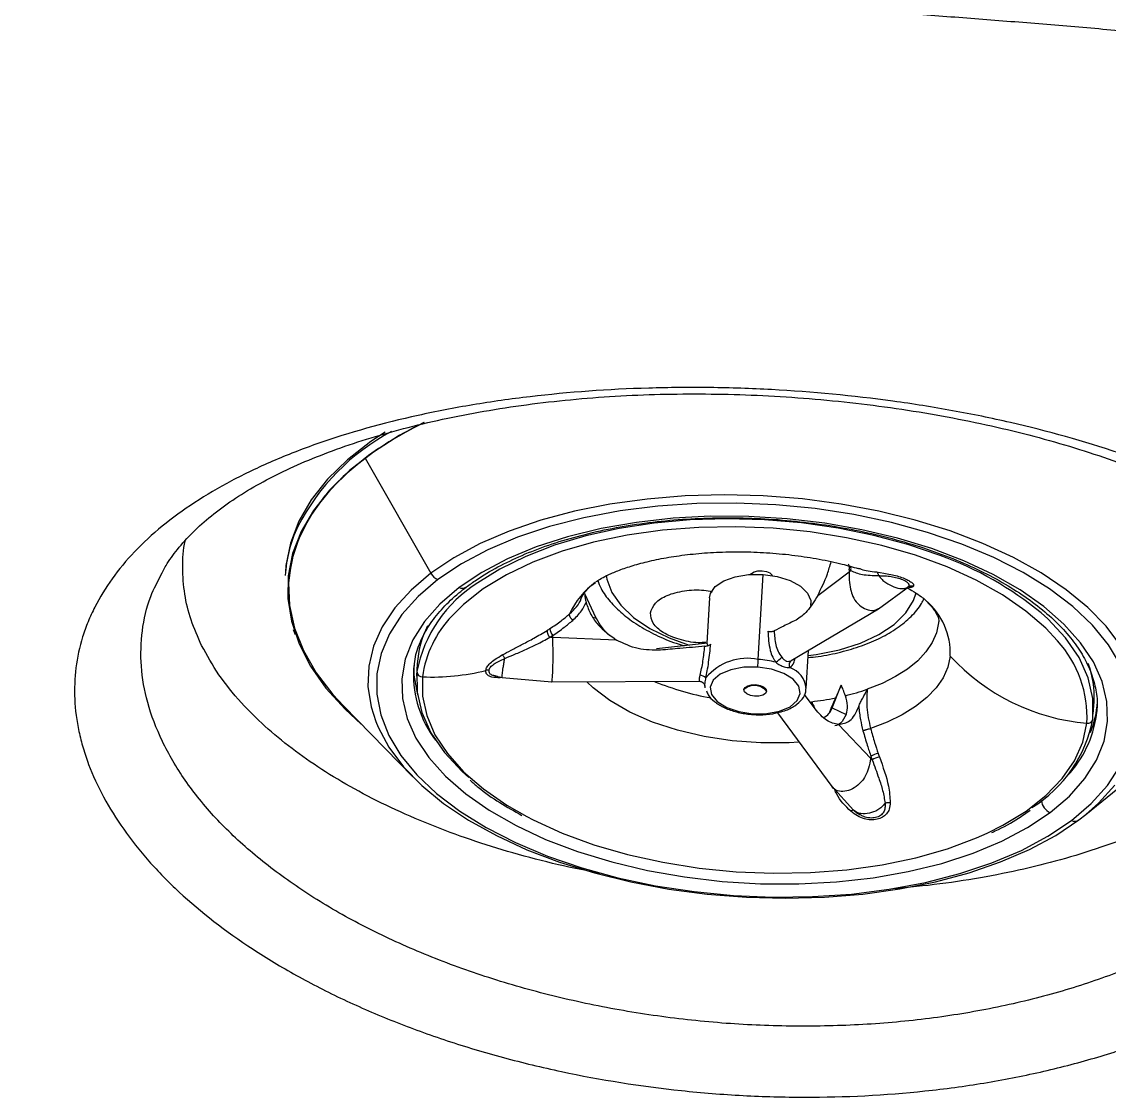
# Model space of a CAD drawing. Extents: x 527 to 611, y 788 to 934.
# Drawn here: x 590.527 to 594.317, y 875.335 to 879.082 of the extents above; entities that cross this region are included whole.
import ezdxf

# ---------------------------------------------------------------- set-up
doc = ezdxf.new("R2010")
doc.units = 0
doc.header["$MEASUREMENT"] = 0
doc.layers.add('1', color=4, linetype='Continuous')
doc.layers.add('GEOMETRY', color=3, linetype='Continuous', lineweight=25)

# ---------------------------------------------------------------- blocks, each defined once
blk = doc.blocks.new('2026_FLAIR')
at = {"layer": 'GEOMETRY'}
for p, q in [((64.6578, 74.1986), (64.8863, 73.7973)), ((64.3796, 73.8009), (64.3789, 73.7893)), ((66.0274, 73.4972), (66.0439, 73.793)), ((66.2344, 73.7197), (66.3441, 73.8025)), ((66.3445, 73.8097), (66.3441, 73.8025)), ((66.4395, 73.8018), (66.4646, 73.7979)), ((66.4459, 73.6728), (66.5543, 73.7528)), ((66.5503, 73.7496), (66.5442, 73.7451)), ((65.462, 73.6413), (65.4226, 73.7258)), ((65.8572, 73.7116), (65.8484, 73.5534)), ((66.2106, 73.6845), (66.211, 73.6918)), ((65.451, 73.644), (65.462, 73.6413)), ((66.1424, 73.493), (66.4464, 73.673)), ((64.4067, 73.6008), (64.413, 73.5841)), ((66.6562, 73.631), (66.6557, 73.6242)), ((66.6562, 73.6293), (66.6557, 73.6242)), ((65.3114, 73.5737), (65.3112, 73.5808)), ((65.5337, 73.5644), (65.3114, 73.5737)), ((65.8402, 73.5525), (65.6724, 73.5338)), ((65.8484, 73.5534), (65.8402, 73.5525)), ((65.8484, 73.5534), (65.8514, 73.5449)), ((66.1944, 73.3959), (66.2018, 73.5282)), ((64.8388, 73.4818), (64.8364, 73.4383)), ((65.1053, 73.4406), (65.135, 73.4341)), ((65.1183, 73.4375), (65.1053, 73.4406)), ((65.1353, 73.4338), (65.3081, 73.4187)), ((65.3071, 73.4187), (65.8217, 73.4209)), ((66.2252, 73.3246), (66.1882, 73.375)), ((66.2844, 73.3284), (66.3166, 73.4077)), ((64.5813, 73.3352), (64.8235, 73.0882)), ((66.2129, 73.3414), (66.2123, 73.3498)), ((67.1949, 73.3064), (67.1974, 73.3499)), ((66.0942, 73.3107), (66.2834, 73.0548)), ((66.2771, 73.3139), (66.2844, 73.3284)), ((66.2844, 73.3284), (66.3334, 73.3055)), ((66.3071, 73.2702), (66.419, 73.1523)), ((66.42, 73.159), (66.419, 73.1523)), ((67.1687, 72.9571), (67.437, 73.1756)), ((66.2832, 73.055), (66.3591, 72.9714)), ((66.3712, 72.9637), (66.3587, 72.9717)), ((66.3712, 72.9637), (66.3825, 72.9556)), ((67.1445, 72.9381), (67.1687, 72.9571))]:
    blk.add_line(p, q, dxfattribs=at)
at = {"layer": 'GEOMETRY', "flags": 128}
for points in [[(64.8622, 74.3221), (64.7762, 74.2769), (64.6835, 74.2181), (64.6022, 74.1547), (64.5332, 74.0872), (64.477, 74.0162), (64.434, 73.9422), (64.4046, 73.866), (64.3892, 73.7881), (64.3878, 73.7092), (64.4004, 73.6301), (64.4269, 73.5512), (64.4671, 73.4735), (64.5207, 73.3974), (64.5872, 73.3237), (64.6435, 73.2718)], [(64.8629, 74.3223), (64.7787, 74.2779), (64.6861, 74.2192), (64.605, 74.1559), (64.5361, 74.0886), (64.48, 74.0177), (64.4371, 73.9439), (64.4078, 73.8678), (64.3924, 73.79)], [(64.7265, 74.2888), (64.6775, 74.2563), (64.5957, 74.1925), (64.5263, 74.1246), (64.4697, 74.0532), (64.4265, 73.9788), (64.397, 73.9021), (64.3814, 73.8237), (64.3796, 73.8009)], [(64.6578, 74.1986), (64.5807, 74.1339), (64.5159, 74.0653), (64.4642, 73.9934), (64.4258, 73.9187), (64.4011, 73.842), (64.3903, 73.7638), (64.3936, 73.6849), (64.4108, 73.606), (64.4419, 73.5276), (64.4865, 73.4505), (64.5443, 73.3753), (64.5813, 73.3352)], [(67.1687, 72.9571), (67.2134, 72.9966), (67.2701, 73.0589)], [(67.2905, 73.5445), (67.2394, 73.6124), (67.1757, 73.6777), (67.1, 73.7399), (67.0133, 73.7983), (66.9163, 73.8523), (66.8101, 73.9013), (66.6957, 73.9448), (66.5744, 73.9824), (66.4473, 74.0137), (66.3158, 74.0383), (66.1812, 74.0561), (66.0448, 74.0668), (65.9082, 74.0703), (65.7727, 74.0667), (65.6397, 74.0558), (65.5105, 74.0379), (65.3866, 74.0131), (65.269, 73.9817), (65.1592, 73.944), (65.0581, 73.9004), (64.9668, 73.8513), (64.8863, 73.7973)], [(67.1183, 72.9355), (67.1877, 72.9946), (67.2443, 73.0576), (67.2873, 73.124)], [(67.2896, 73.4783), (67.2473, 73.5482), (67.1916, 73.6161), (67.123, 73.681), (67.0422, 73.7425), (66.9502, 73.7996), (66.8479, 73.8519), (66.7365, 73.8988), (66.6172, 73.9397), (66.4913, 73.9742), (66.3601, 74.002), (66.2252, 74.0226), (66.088, 74.0359), (65.95, 74.0418), (65.8127, 74.0402), (65.6775, 74.031), (65.5461, 74.0145), (65.4199, 73.9907), (65.3001, 73.9599), (65.1882, 73.9226), (65.0853, 73.879), (64.9926, 73.8297), (64.9111, 73.7752)], [(67.0448, 72.9634), (67.1116, 73.0206), (67.1656, 73.0816), (67.206, 73.1459), (67.2325, 73.2126), (67.2447, 73.2811), (67.2425, 73.3503), (67.2259, 73.4197), (67.1951, 73.4882), (67.1504, 73.5553), (67.0925, 73.62), (67.0219, 73.6815), (66.9395, 73.7393), (66.8462, 73.7925), (66.7432, 73.8407), (66.6317, 73.8831), (66.5129, 73.9193), (66.3883, 73.949), (66.2593, 73.9717), (66.1274, 73.9871), (65.9943, 73.9951), (65.8613, 73.9957), (65.7302, 73.9887), (65.6024, 73.9743), (65.4794, 73.9527), (65.3627, 73.924), (65.2536, 73.8887), (65.1535, 73.8471), (65.0635, 73.7998), (64.9846, 73.7472)], [(66.6614, 73.8586), (66.5489, 73.897), (66.4299, 73.929), (66.3058, 73.9542), (66.1783, 73.9724), (66.0487, 73.9833), (65.9188, 73.9868), (65.7901, 73.9828), (65.664, 73.9715), (65.5423, 73.9528), (65.4263, 73.9271), (65.3174, 73.8947), (65.2171, 73.8559), (65.1264, 73.8112), (65.0504, 73.764)], [(67.0701, 73.5618), (67.0293, 73.6056), (66.96, 73.6656), (66.8789, 73.7216), (66.7869, 73.7731), (66.6852, 73.8193), (66.5751, 73.8597), (66.4579, 73.8938), (66.3352, 73.9211), (66.2084, 73.9412), (66.0792, 73.954), (65.9491, 73.9593), (65.8199, 73.957), (65.6932, 73.9471), (65.5705, 73.9298), (65.4534, 73.9053), (65.3433, 73.8738), (65.2417, 73.8359), (65.1498, 73.7919), (65.0688, 73.7424), (64.9996, 73.688), (64.9594, 73.6481)], [(64.8863, 73.7973), (64.8174, 73.7388), (64.7608, 73.6765), (64.717, 73.6111), (64.6866, 73.5432), (64.6698, 73.4734), (64.6668, 73.4026), (64.6777, 73.3314), (64.6941, 73.2803)], [(65.4971, 73.791), (65.4994, 73.777), (65.5165, 73.7306), (65.5479, 73.6857), (65.5927, 73.6436), (65.6496, 73.6053), (65.7172, 73.572), (65.7867, 73.5465)], [(65.8572, 73.7116), (65.8606, 73.7269), (65.8775, 73.7509), (65.907, 73.7708), (65.9468, 73.7852), (65.9937, 73.7928), (66.0439, 73.793)], [(66.0012, 73.7933), (66.0034, 73.7961), (66.0126, 73.8021), (66.0258, 73.8056), (66.041, 73.8061), (66.0558, 73.8035), (66.0681, 73.7982), (66.0759, 73.791), (66.077, 73.7891)], [(66.0439, 73.793), (66.0933, 73.7859), (66.1379, 73.7719), (66.1741, 73.7522), (66.1989, 73.7284), (66.2104, 73.7025), (66.211, 73.6918)], [(64.9111, 73.7752), (64.8417, 73.7161), (64.7852, 73.653), (64.7421, 73.5867), (64.713, 73.5178), (64.6981, 73.4472), (64.6976, 73.3755), (64.7116, 73.3037), (64.7399, 73.2324), (64.7821, 73.1624), (64.8378, 73.0946), (64.9065, 73.0296), (64.9872, 72.9682), (65.0793, 72.911), (65.1815, 72.8587), (65.2929, 72.8118), (65.4123, 72.7709), (65.5382, 72.7364), (65.6693, 72.7087), (65.8042, 72.6881), (65.9414, 72.6747), (66.0795, 72.6688), (66.2168, 72.6705), (66.3519, 72.6796), (66.4833, 72.6962), (66.6096, 72.72), (66.7293, 72.7507), (66.8413, 72.7881), (66.9441, 72.8316), (67.0368, 72.8809), (67.1183, 72.9355)], [(64.9846, 73.7472), (64.9178, 73.6901), (64.8638, 73.629), (64.8234, 73.5647), (64.7969, 73.498), (64.7847, 73.4296), (64.7869, 73.3603), (64.8035, 73.291), (64.8343, 73.2224), (64.879, 73.1554), (64.937, 73.0907), (65.0076, 73.0291), (65.09, 72.9714), (65.1832, 72.9181), (65.2862, 72.87), (65.3978, 72.8275), (65.5165, 72.7913), (65.6411, 72.7617), (65.7701, 72.739), (65.902, 72.7235), (66.0352, 72.7155), (66.1681, 72.715), (66.2993, 72.7219), (66.4271, 72.7363), (66.55, 72.758), (66.6667, 72.7866), (66.7758, 72.8219), (66.8759, 72.8635), (66.966, 72.9109), (67.0448, 72.9634)], [(66.2008, 73.5102), (66.2288, 73.5141), (66.3099, 73.5306), (66.3836, 73.5541), (66.4479, 73.5839), (66.501, 73.6192), (66.5415, 73.6591), (66.5683, 73.7024), (66.5774, 73.7294)], [(67.1936, 73.2902), (67.1933, 73.3614), (67.177, 73.4328), (67.145, 73.5034), (67.0977, 73.5722), (67.0358, 73.6383), (67.0128, 73.659)], [(66.6557, 73.6242), (66.6482, 73.5894), (66.6334, 73.5555), (66.6115, 73.523), (66.5828, 73.4921), (66.5474, 73.4634), (66.506, 73.4371), (66.459, 73.4135), (66.4069, 73.3929)], [(66.6965, 73.5087), (66.6882, 73.4704), (66.6717, 73.4333), (66.6472, 73.3976), (66.6149, 73.3639), (66.5754, 73.3325), (66.5291, 73.3039), (66.4765, 73.2785), (66.4184, 73.2565)], [(64.8273, 73.4755), (64.8259, 73.4608), (64.8255, 73.4556)], [(64.8266, 73.469), (64.8273, 73.442), (64.8394, 73.3734)], [(64.8377, 73.4546), (64.8381, 73.3833), (64.8544, 73.3119), (64.8864, 73.2414), (64.9336, 73.1726), (64.9955, 73.1065), (65.0185, 73.0858)], [(66.0253, 73.4702), (65.9764, 73.4696), (65.9314, 73.4611), (65.8947, 73.4456), (65.8699, 73.4245), (65.8595, 73.4), (65.8645, 73.3743), (65.8844, 73.3502), (65.9172, 73.3298), (65.9598, 73.3152), (66.0079, 73.3078)], [(66.0079, 73.3078), (66.0568, 73.3084), (66.1018, 73.3169), (66.1385, 73.3324), (66.1633, 73.3535), (66.1737, 73.3781), (66.1687, 73.4037), (66.1488, 73.4279), (66.116, 73.4483), (66.0734, 73.4628), (66.0253, 73.4702)], [(64.857, 73.4364), (64.8571, 73.3689), (64.8717, 73.3012), (64.9007, 73.2342), (64.9437, 73.1687), (65.0002, 73.1056), (65.0694, 73.0456), (65.1506, 72.9895), (65.2206, 72.9494)], [(65.1287, 73.4356), (65.1277, 73.4346), (65.1266, 73.4332)], [(66.1683, 73.2089), (66.1352, 73.2069), (66.0359, 73.2064), (65.9364, 73.2135), (65.8389, 73.2282), (65.7455, 73.2501), (65.6583, 73.2787), (65.5792, 73.3134), (65.5099, 73.3534), (65.452, 73.3979), (65.4304, 73.4186)], [(65.9773, 73.3917), (65.9812, 73.3993), (65.9904, 73.4053), (66.0036, 73.4088), (66.0188, 73.4093), (66.0336, 73.4067), (66.0459, 73.4014), (66.0537, 73.3942), (66.0559, 73.3863)], [(66.0559, 73.3863), (66.052, 73.3787), (66.0428, 73.3727), (66.0296, 73.3692), (66.0144, 73.3687), (65.9996, 73.3713), (65.9873, 73.3766), (65.9795, 73.3838), (65.9773, 73.3917)], [(67.2059, 73.3024), (67.2073, 73.317), (67.2077, 73.3223)], [(64.6941, 73.2803), (64.7023, 73.2606), (64.7403, 73.1909), (64.7915, 73.123), (64.8552, 73.0577), (64.9308, 72.9955), (65.0175, 72.9371), (65.1145, 72.8831), (65.2207, 72.8341), (65.3351, 72.7906), (65.4564, 72.753), (65.5835, 72.7217), (65.7151, 72.6971), (65.8497, 72.6793), (65.986, 72.6686), (66.1226, 72.665), (66.2581, 72.6687), (66.3911, 72.6796), (66.5203, 72.6975), (66.6443, 72.7223), (66.7618, 72.7537), (66.8717, 72.7914), (66.9728, 72.835), (67.064, 72.8841), (67.1445, 72.9381)], [(66.8252, 72.8919), (66.8797, 72.9193), (66.9607, 72.9688), (67.0298, 73.0231), (67.0862, 73.0817), (67.1291, 73.1437), (67.1579, 73.2083), (67.1724, 73.2748)], [(65.2206, 72.9494), (65.2425, 72.9381), (65.3442, 72.8918), (65.4544, 72.8515), (65.5716, 72.8174), (65.6943, 72.7901), (65.8211, 72.7699), (65.9503, 72.7571), (66.0803, 72.7519), (66.2095, 72.7542), (66.3363, 72.764), (66.459, 72.7814), (66.5761, 72.8059), (66.6862, 72.8373), (66.7878, 72.8753), (66.8252, 72.8919)]]:
    blk.add_lwpolyline(points, dxfattribs=at)
at = {"layer": 'GEOMETRY'}
for centre, radius, start, end in [((65.1188, 73.6005), 0.7836, 118.1587, 152.7282), ((65.4124, 73.1781), 1.2692, 116.2233, 126.4827), ((64.8419, 73.7622), 0.4638, 154.8006, 176.6382), ((66.3272, 73.8164), 0.0185, 338.8298, 40.1551), ((66.2667, 72.7547), 1.1724, 50.4733, 70.3234), ((64.9301, 73.8215), 0.0501, 208.9719, 247.7095), ((66.3309, 73.8131), 0.0196, 340.2883, 23.9937), ((65.2982, 73.3659), 0.469, 121.8998, 169.0998), ((64.9954, 73.7712), 0.0263, 245.6665, 303.9478), ((65.6322, 73.5329), 0.2901, 126.4729, 154.9808), ((66.4502, 73.5161), 0.2464, 358.2813, 49.2538), ((65.2373, 73.3831), 0.384, 136.3625, 172.031), ((65.6206, 73.7169), 0.1757, 205.5028, 230.6672), ((65.1731, 73.4615), 0.3349, 152.9726, 176.524), ((65.3258, 73.598), 0.0346, 180.0245, 223.5588), ((65.3351, 73.6045), 0.0337, 180.1304, 224.828), ((66.7785, 73.2961), 0.3945, 356.9114, 42.3464), ((65.9898, 73.3123), 0.1887, 78.5147, 140.1692), ((65.3785, 73.5325), 0.6498, 354.4961, 356.8801), ((66.0055, 73.1736), 0.3243, 75.163, 86.128), ((66.0107, 73.5983), 0.1357, 304.9686, 316.4007), ((66.1526, 73.4785), 0.018, 129.0728, 213.9127), ((67.233, 73.9993), 0.727, 222.4409, 265.2195), ((65.2062, 73.4449), 0.3808, 178.393, 216.9861), ((64.8566, 73.4552), 0.0188, 181.8238, 271.4509), ((64.8914, 74.1987), 0.7631, 267.4187, 284.1306), ((66.1091, 73.3875), 0.0858, 5.6275, 70.5669), ((66.861, 73.3667), 0.3368, 357.1445, 20.2547), ((66.0417, 74.341), 0.9947, 247.886, 259.566), ((65.8224, 73.4079), 0.0338, 48.2879, 86.7877), ((66.013, 73.3544), 0.0516, 84.912, 133.6691), ((66.0147, 73.3528), 0.0531, 39.0576, 86.8848), ((66.1418, 74.1576), 0.8093, 283.516, 289.1187), ((66.0965, 74.3593), 1.0161, 276.54, 281.3538), ((66.8759, 73.3691), 0.3339, 337.6729, 356.5938), ((65.9959, 73.3082), 0.012, 344.49, 358.2067), ((66.232, 73.3442), 0.0548, 294.2932, 343.1843), ((66.8212, 73.3584), 0.3888, 316.8702, 351.724), ((66.7331, 73.3789), 0.469, 301.8998, 349.0998), ((67.1756, 73.2928), 0.0182, 260.1558, 351.8939), ((66.4583, 73.102), 0.0687, 101.141, 123.9296), ((66.4614, 73.0948), 0.0638, 100.9999, 125.5157), ((67.0639, 73.0099), 0.0503, 185.5509, 247.7443), ((67.1291, 72.9593), 0.0261, 245.5737, 306.0624)]:
    blk.add_arc(centre, radius, start, end, dxfattribs=at)
for points, knots in [([(57.6616, 75.4695), (57.6979, 75.4744), (57.7706, 75.484), (57.8797, 75.4982), (57.9888, 75.5121), (58.0979, 75.5257), (58.207, 75.5391), (58.3162, 75.5522), (58.4253, 75.5651), (58.5345, 75.5777), (58.6437, 75.59), (58.753, 75.602), (58.8622, 75.6137), (58.9714, 75.6252), (59.0807, 75.6364), (59.19, 75.6473), (59.2992, 75.658), (59.4085, 75.6683), (59.5178, 75.6784), (59.6271, 75.6883), (59.7365, 75.6978), (59.8458, 75.7071), (59.9551, 75.7161), (60.0644, 75.7248), (60.1738, 75.7332), (60.2831, 75.7414), (60.3925, 75.7493), (60.5018, 75.7569), (60.6112, 75.7642), (60.7206, 75.7713), (60.8299, 75.778), (60.9393, 75.7845), (61.0487, 75.7908), (61.158, 75.7967), (61.2674, 75.8024), (61.3768, 75.8078), (61.4861, 75.8129), (61.5955, 75.8178), (61.7049, 75.8223), (61.8142, 75.8266), (61.9236, 75.8306), (62.0329, 75.8344), (62.1423, 75.8378), (62.2516, 75.841), (62.361, 75.8439), (62.4703, 75.8466), (62.5797, 75.8489), (62.689, 75.851), (62.7983, 75.8528), (62.9076, 75.8543), (63.0169, 75.8556), (63.1262, 75.8565), (63.2355, 75.8572), (63.3448, 75.8577), (63.4919, 75.8579), (63.6766, 75.8574), (63.8992, 75.8557), (64.1218, 75.8528), (64.3444, 75.8488), (64.5671, 75.8437), (64.7899, 75.8374), (65.0126, 75.8299), (65.2354, 75.8214), (65.4583, 75.8116), (65.6811, 75.8007), (65.904, 75.7887), (66.1269, 75.7755), (66.3499, 75.7611), (66.5728, 75.7457), (66.7957, 75.729), (67.0187, 75.7112), (67.2416, 75.6923), (67.4645, 75.6722), (67.6874, 75.6509), (67.9103, 75.6285), (68.1331, 75.605), (68.356, 75.5803), (68.5788, 75.5546), (68.8015, 75.5276), (69.0242, 75.4996), (69.1726, 75.48), (69.2468, 75.4702)], [0, 0, 0, 0, 0.0094976, 0.0189924, 0.0284844, 0.0379736, 0.0474599, 0.0569435, 0.0664242, 0.0759022, 0.0853774, 0.0948498, 0.1043194, 0.1137863, 0.1232503, 0.1327116, 0.1421702, 0.151626, 0.1610792, 0.1705298, 0.1799777, 0.189423, 0.1988659, 0.2083062, 0.217744, 0.2271795, 0.2366126, 0.2460435, 0.255472, 0.2648984, 0.2743226, 0.2837448, 0.2931648, 0.3025829, 0.3119991, 0.3214133, 0.3308257, 0.3402364, 0.3496453, 0.3590525, 0.368458, 0.377862, 0.3872644, 0.3966654, 0.4060649, 0.4154631, 0.42486, 0.4342557, 0.4436503, 0.4530437, 0.4624361, 0.4718276, 0.4812181, 0.4906078, 0.4999966, 0.5191125, 0.5382336, 0.5573606, 0.5764941, 0.5956345, 0.6147825, 0.6339386, 0.6531032, 0.6722769, 0.6914601, 0.7106532, 0.7298566, 0.7490708, 0.7682963, 0.7875334, 0.8067824, 0.8260435, 0.8453172, 0.8646037, 0.8839035, 0.9032169, 0.9225443, 0.941886, 0.9612423, 0.9806135, 1, 1, 1, 1]), ([(68.3534, 73.3109), (68.34, 73.385), (68.314, 73.4575), (68.2655, 73.5462), (68.2549, 73.5638), (68.2325, 73.5986), (68.2205, 73.6158), (68.1825, 73.6667), (68.1542, 73.6999), (68.092, 73.7647), (68.058, 73.7964), (68.0026, 73.8428), (67.9834, 73.8581), (67.9436, 73.8883), (67.9229, 73.9032), (67.8168, 73.9764), (67.7226, 74.0303), (67.5678, 74.1049), (67.5139, 74.1287), (67.4296, 74.1628), (67.401, 74.1739), (67.3425, 74.1956), (67.3128, 74.2061), (67.1627, 74.257), (67.037, 74.2922), (66.8401, 74.3374), (66.7731, 74.3512), (66.6704, 74.3699), (66.6358, 74.3758), (66.5663, 74.3869), (66.5315, 74.392), (66.357, 74.416), (66.216, 74.4293), (66.0024, 74.4408), (65.9308, 74.4432), (65.787, 74.4449), (65.7159, 74.4443), (65.5048, 74.4381), (65.367, 74.4281), (65.1985, 74.4083), (65.165, 74.4039), (65.0983, 74.3945), (65.0652, 74.3894), (64.9674, 74.373), (64.904, 74.3608), (64.7189, 74.32), (64.6023, 74.2873), (64.4653, 74.2394), (64.4383, 74.2295), (64.3855, 74.209), (64.3598, 74.1984), (64.2845, 74.1659), (64.2369, 74.1431), (64.1013, 74.0712), (64.0207, 74.0187), (63.88, 73.9035), (63.822, 73.8426), (63.7525, 73.7462), (63.7324, 73.7132), (63.7066, 73.6624), (63.6988, 73.6453), (63.6846, 73.6105), (63.6783, 73.5929), (63.6509, 73.5044), (63.6418, 73.432), (63.6469, 73.321), (63.6518, 73.2836), (63.6639, 73.2268), (63.6688, 73.2078), (63.6801, 73.1696), (63.6865, 73.1505), (63.7081, 73.0934), (63.7255, 73.0555), (63.7663, 72.98), (63.7896, 72.9425), (63.8421, 72.8679), (63.8714, 72.831), (63.9199, 72.7761), (63.9369, 72.7579), (63.9721, 72.7219), (63.9904, 72.7042), (64.085, 72.6166), (64.1707, 72.5502), (64.3144, 72.4561), (64.3648, 72.4257), (64.4443, 72.3815), (64.4714, 72.3671), (64.5263, 72.339), (64.5542, 72.3253), (64.6393, 72.2853), (64.6977, 72.2601), (64.8179, 72.2123), (64.8797, 72.1898), (64.975, 72.1582), (65.0072, 72.1481), (65.0725, 72.1285), (65.1057, 72.119), (65.2058, 72.092), (65.2733, 72.0758), (65.4779, 72.0322), (65.6171, 72.0101), (65.7948, 71.9912), (65.8305, 71.9879), (65.9023, 71.9821), (65.9383, 71.9797), (66.0456, 71.974), (66.1168, 71.972), (66.3293, 71.9717), (66.4695, 71.9788), (66.6429, 71.9972), (66.6776, 72.0014), (66.7461, 72.0107), (66.7799, 72.0157), (66.8805, 72.0323), (66.9461, 72.045), (67.0745, 72.0741), (67.1373, 72.0903), (67.2294, 72.1173), (67.2597, 72.1267), (67.3197, 72.1464), (67.3493, 72.1567), (67.4954, 72.2104), (67.6027, 72.2591), (67.7503, 72.3403), (67.7973, 72.3687), (67.8642, 72.4134), (67.8859, 72.4286), (67.9282, 72.4598), (67.9488, 72.4757), (68.0475, 72.5562), (68.1146, 72.6242), (68.1706, 72.695)], [0, 0, 0, 0, 0.03125, 0.03125, 0.039062, 0.039062, 0.046875, 0.046875, 0.0625, 0.0625, 0.078125, 0.078125, 0.085937, 0.085937, 0.09375, 0.09375, 0.125, 0.125, 0.140625, 0.140625, 0.148437, 0.148437, 0.15625, 0.15625, 0.1875, 0.1875, 0.203125, 0.203125, 0.210937, 0.210937, 0.21875, 0.21875, 0.25, 0.25, 0.265625, 0.265625, 0.28125, 0.28125, 0.3125, 0.3125, 0.320313, 0.320313, 0.328125, 0.328125, 0.34375, 0.34375, 0.375, 0.375, 0.382813, 0.382813, 0.390625, 0.390625, 0.40625, 0.40625, 0.4375, 0.4375, 0.46875, 0.46875, 0.484375, 0.484375, 0.492188, 0.492188, 0.5, 0.5, 0.53125, 0.53125, 0.546875, 0.546875, 0.554688, 0.554688, 0.5625, 0.5625, 0.578125, 0.578125, 0.59375, 0.59375, 0.609375, 0.609375, 0.617188, 0.617188, 0.625, 0.625, 0.65625, 0.65625, 0.671875, 0.671875, 0.679688, 0.679688, 0.6875, 0.6875, 0.703125, 0.703125, 0.71875, 0.71875, 0.726563, 0.726563, 0.734375, 0.734375, 0.75, 0.75, 0.78125, 0.78125, 0.789063, 0.789063, 0.796875, 0.796875, 0.8125, 0.8125, 0.84375, 0.84375, 0.851563, 0.851563, 0.859375, 0.859375, 0.875, 0.875, 0.890625, 0.890625, 0.898438, 0.898438, 0.90625, 0.90625, 0.9375, 0.9375, 0.953125, 0.953125, 0.960938, 0.960938, 0.96875, 0.96875, 1, 1, 1, 1]), ([(63.9439, 73.7873), (63.95, 73.7995), (63.9655, 73.8302), (64.0026, 73.8814), (64.0546, 73.9396), (64.1191, 73.9974), (64.1935, 74.0524), (64.2772, 74.104), (64.3705, 74.1525), (64.4731, 74.1978), (64.5859, 74.2403), (64.7086, 74.2795), (64.8402, 74.3147), (64.9796, 74.3456), (65.1254, 74.3716), (65.2762, 74.3925), (65.4304, 74.408), (65.5868, 74.418), (65.7444, 74.4226), (65.9033, 74.4219), (66.0639, 74.416), (66.2258, 74.4047), (66.3877, 74.3881), (66.5483, 74.3662), (66.706, 74.3391), (66.8593, 74.3072), (67.0068, 74.2705), (67.1472, 74.2297), (67.2793, 74.1851), (67.4025, 74.137), (67.5175, 74.0855), (67.6242, 74.0306), (67.7221, 73.9727), (67.8103, 73.9124), (67.8883, 73.8505), (67.9555, 73.7876), (68.0119, 73.7245), (68.0571, 73.6618), (68.0897, 73.6053), (68.1026, 73.5707), (68.1082, 73.556)], [0, 0, 0, 0, 0.017881, 0.044815, 0.073362, 0.100879, 0.127702, 0.154064, 0.179625, 0.20532, 0.231474, 0.258026, 0.284884, 0.311938, 0.339071, 0.366134, 0.39302, 0.419651, 0.445995, 0.472203, 0.498774, 0.525624, 0.552691, 0.579899, 0.607159, 0.634351, 0.661383, 0.688177, 0.714668, 0.740778, 0.766795, 0.793097, 0.819493, 0.845959, 0.872474, 0.899032, 0.925668, 0.95248, 0.979672, 1, 1, 1, 1]), ([(65.0102, 73.7494), (65.0217, 73.7578), (65.0552, 73.7821), (65.1187, 73.8198), (65.2029, 73.8604), (65.2959, 73.8962), (65.3964, 73.9268), (65.5034, 73.9518), (65.616, 73.971), (65.7328, 73.984), (65.8526, 73.9907), (65.9742, 73.9911), (66.0962, 73.985), (66.2174, 73.9726), (66.3365, 73.9541), (66.4522, 73.9295), (66.5633, 73.8992), (66.6686, 73.8636), (66.767, 73.8231), (66.8574, 73.7781), (66.9389, 73.7292), (67.0107, 73.6771), (67.0721, 73.6223), (67.1226, 73.5656), (67.1617, 73.5077), (67.1895, 73.449), (67.2052, 73.39), (67.2104, 73.3417), (67.206, 73.3132), (67.2045, 73.3043)], [0, 0, 0, 0, 0.020077, 0.058366, 0.096671, 0.134996, 0.173362, 0.211777, 0.250236, 0.288732, 0.327256, 0.3658, 0.404356, 0.442913, 0.481461, 0.51999, 0.558492, 0.596957, 0.635375, 0.673737, 0.712038, 0.750281, 0.788482, 0.826677, 0.864938, 0.903408, 0.942299, 0.981827, 1, 1, 1, 1]), ([(64.0875, 73.5453), (64.0743, 73.575), (64.0479, 73.6344), (64.026, 73.7255), (64.0202, 73.8173), (64.0225, 73.8796), (64.0306, 73.9103), (64.0307, 73.9107)], [0, 0, 0, 0, 0.245298, 0.490597, 0.743578, 0.996562, 1, 1, 1, 1]), ([(65.4618, 73.7677), (65.4634, 73.769), (65.4668, 73.7715), (65.4848, 73.7824), (65.5133, 73.7964), (65.553, 73.8123), (65.6032, 73.8284), (65.6635, 73.8435), (65.7328, 73.8564), (65.8097, 73.866), (65.8924, 73.8716), (65.979, 73.8727), (66.0674, 73.8688), (66.1553, 73.8602), (66.2402, 73.8469), (66.3147, 73.8313), (66.3571, 73.819), (66.3753, 73.8137)], [0, 0, 0, 0, 0.0558401, 0.1163009, 0.1774277, 0.2398783, 0.3041802, 0.3705309, 0.4388809, 0.5090099, 0.5805908, 0.6532374, 0.7265369, 0.8000677, 0.8733027, 0.9458024, 1, 1, 1, 1]), ([(66.2344, 73.7197), (66.2466, 73.7439), (66.2651, 73.7807), (66.277, 73.8229), (66.2811, 73.8374)], [0, 0, 0, 0, 0.658102, 1, 1, 1, 1]), ([(67.9737, 72.8847), (67.9415, 72.8462), (67.877, 72.7693), (67.7514, 72.6613), (67.6048, 72.5613), (67.4368, 72.4712), (67.2513, 72.393), (67.0498, 72.3284), (66.8355, 72.2778), (66.6106, 72.2418), (66.3774, 72.2216), (66.1394, 72.2169), (65.8992, 72.2277), (65.6599, 72.2545), (65.4246, 72.2964), (65.1965, 72.3527), (64.9789, 72.423), (64.7743, 72.506), (64.5845, 72.6007), (64.4129, 72.7064), (64.2613, 72.8214), (64.1311, 72.9449), (64.0257, 73.0757), (63.9464, 73.2112), (63.8958, 73.3446), (63.8731, 73.4736), (63.8773, 73.5971), (63.9011, 73.7063), (63.9353, 73.771), (63.9497, 73.7982)], [0, 0, 0, 0, 0.035968, 0.071935, 0.108791, 0.145761, 0.182614, 0.219446, 0.256396, 0.293228, 0.330267, 0.367427, 0.404468, 0.441811, 0.479277, 0.516622, 0.55414, 0.59178, 0.629299, 0.667382, 0.705592, 0.743676, 0.782985, 0.822431, 0.861746, 0.898828, 0.936019, 0.9731, 1, 1, 1, 1]), ([(66.3441, 73.8025), (66.3439, 73.7901), (66.3436, 73.7679), (66.3491, 73.7366), (66.3597, 73.7087), (66.3783, 73.6847), (66.4033, 73.6707), (66.4278, 73.665), (66.4403, 73.6714), (66.4461, 73.6743)], [0, 0, 0, 0, 0.190977, 0.3416307, 0.4624342, 0.611011, 0.7477504, 0.8844898, 1, 1, 1, 1]), ([(66.3441, 73.8025), (66.3451, 73.8032), (66.3469, 73.8045), (66.3486, 73.8059), (66.3494, 73.8065)], [0, 0, 0, 0, 0.56, 1, 1, 1, 1]), ([(66.3445, 73.8097), (66.3454, 73.8091), (66.347, 73.808), (66.3487, 73.807), (66.3494, 73.8065)], [0, 0, 0, 0, 0.559876, 1, 1, 1, 1]), ([(66.3494, 73.8065), (66.3616, 73.8012), (66.3856, 73.7908), (66.4265, 73.7896), (66.4467, 73.789)], [0, 0, 0, 0, 0.507393, 1, 1, 1, 1]), ([(66.3758, 73.8153), (66.3791, 73.8139), (66.394, 73.8075), (66.4196, 73.8043), (66.4395, 73.8018)], [0, 0, 0, 0, 0.2190665, 1, 1, 1, 1]), ([(66.4467, 73.789), (66.4464, 73.7904), (66.446, 73.7933), (66.4444, 73.797), (66.4423, 73.8001), (66.4405, 73.8012), (66.4395, 73.8018)], [0, 0, 0, 0, 0.232227, 0.480789, 0.739394, 1, 1, 1, 1]), ([(66.4467, 73.789), (66.4526, 73.7889), (66.4643, 73.7885), (66.4845, 73.7871), (66.5061, 73.7834), (66.5262, 73.7771), (66.5424, 73.7696), (66.551, 73.7618), (66.553, 73.7548), (66.5512, 73.7513), (66.5503, 73.7496)], [0, 0, 0, 0, 0.128271, 0.253647, 0.376307, 0.5, 0.623692, 0.746352, 0.871728, 1, 1, 1, 1]), ([(66.4467, 73.789), (66.4505, 73.7844), (66.4579, 73.7753), (66.4757, 73.7608), (66.4994, 73.7488), (66.5228, 73.7429), (66.5399, 73.7441), (66.5468, 73.7477), (66.5503, 73.7496)], [0, 0, 0, 0, 0.132137, 0.256471, 0.5, 0.743529, 0.867863, 1, 1, 1, 1]), ([(66.4646, 73.7979), (66.4726, 73.7964), (66.4877, 73.7937), (66.5115, 73.7879), (66.532, 73.781), (66.5472, 73.7746), (66.5527, 73.771), (66.5545, 73.7698)], [0, 0, 0, 0, 0.246304, 0.463021, 0.680918, 0.89872, 1, 1, 1, 1]), ([(64.8287, 73.4736), (64.8297, 73.4845), (64.8327, 73.5153), (64.8512, 73.5651), (64.8829, 73.6224), (64.9271, 73.6772), (64.9713, 73.7193), (65.0013, 73.7426), (65.0102, 73.7494)], [0, 0, 0, 0, 0.112256, 0.317996, 0.520995, 0.72065, 0.917911, 1, 1, 1, 1]), ([(65.4114, 73.712), (65.4119, 73.7133), (65.4141, 73.7183), (65.423, 73.7314), (65.438, 73.7489), (65.454, 73.761), (65.4595, 73.7651)], [0, 0, 0, 0, 0.125844, 0.481828, 0.821599, 1, 1, 1, 1]), ([(65.4677, 73.7719), (65.4713, 73.7626), (65.4812, 73.7371), (65.5099, 73.6982), (65.5523, 73.6556), (65.606, 73.6164), (65.6693, 73.582), (65.7244, 73.5578), (65.7596, 73.5473), (65.769, 73.5446)], [0, 0, 0, 0, 0.093048, 0.254554, 0.421699, 0.592841, 0.765532, 0.937972, 1, 1, 1, 1]), ([(66.5686, 73.7527), (66.5655, 73.7492), (66.5616, 73.7449), (66.5507, 73.7494), (66.5485, 73.7503)], [0, 0, 0, 0, 0.797706, 1, 1, 1, 1]), ([(66.5503, 73.7496), (66.5516, 73.7505), (66.5543, 73.7523), (66.559, 73.7536), (66.5639, 73.7539), (66.5671, 73.7531), (66.5686, 73.7527)], [0, 0, 0, 0, 0.246142, 0.500005, 0.753865, 1, 1, 1, 1]), ([(66.5545, 73.7698), (66.5567, 73.7685), (66.5638, 73.7643), (66.5689, 73.7579), (66.5687, 73.7545), (66.5686, 73.7527)], [0, 0, 0, 0, 0.179869, 0.563608, 1, 1, 1, 1]), ([(65.3693, 73.6556), (65.3867, 73.6717), (65.4051, 73.6887), (65.4104, 73.7111), (65.4107, 73.7122)], [0, 0, 0, 0, 0.952547, 1, 1, 1, 1]), ([(65.4226, 73.7258), (65.4228, 73.7215), (65.4233, 73.7108), (65.4256, 73.701), (65.4271, 73.695)], [0, 0, 0, 0, 0.401567, 1, 1, 1, 1]), ([(65.6515, 73.659), (65.6555, 73.6707), (65.6635, 73.6942), (65.7074, 73.7221), (65.7678, 73.7375), (65.8257, 73.7414), (65.8575, 73.7349), (65.8671, 73.7329)], [0, 0, 0, 0, 0.2251694, 0.4505925, 0.6761209, 0.9016201, 1, 1, 1, 1]), ([(66.2344, 73.7197), (66.2225, 73.6999), (66.1986, 73.6604), (66.1722, 73.6429), (66.159, 73.6342)], [0, 0, 0, 0, 0.499899, 1, 1, 1, 1]), ([(66.5434, 73.7474), (66.5467, 73.7457), (66.5641, 73.737), (66.5848, 73.7234), (66.6047, 73.7088), (66.6084, 73.7052), (66.6102, 73.7035)], [0, 0, 0, 0, 0.074253, 0.392135, 0.705015, 1, 1, 1, 1]), ([(65.381, 73.6332), (65.3917, 73.6438), (65.4106, 73.6623), (65.4221, 73.6852), (65.4271, 73.695)], [0, 0, 0, 0, 0.571583, 1, 1, 1, 1]), ([(65.4271, 73.695), (65.4322, 73.6811), (65.4422, 73.6538), (65.4749, 73.6063), (65.5106, 73.5809), (65.5337, 73.5644)], [0, 0, 0, 0, 0.26963, 0.526471, 1, 1, 1, 1]), ([(66.2005, 73.5036), (66.2123, 73.5047), (66.2519, 73.5085), (66.3153, 73.522), (66.3888, 73.5436), (66.4551, 73.5718), (66.5134, 73.6059), (66.561, 73.646), (66.5919, 73.6805), (66.6021, 73.7028), (66.6046, 73.7083)], [0, 0, 0, 0, 0.062891, 0.209483, 0.356673, 0.504666, 0.653566, 0.803051, 0.951323, 1, 1, 1, 1]), ([(68.0356, 73.6894), (68.0367, 73.68), (68.0414, 73.6417), (68.0353, 73.5747), (68.0172, 73.4885), (67.9836, 73.4031), (67.9363, 73.3201), (67.8757, 73.2408), (67.8024, 73.1649), (67.7156, 73.0923), (67.6166, 73.0243), (67.5073, 72.962), (67.3878, 72.905), (67.2574, 72.8534), (67.1181, 72.8082), (66.9725, 72.7699), (66.8203, 72.7384), (66.6615, 72.7133), (66.5511, 72.7026), (66.496, 72.6973)], [0, 0, 0, 0, 0.019569, 0.079967, 0.140365, 0.202514, 0.264663, 0.325115, 0.385567, 0.447777, 0.509989, 0.570422, 0.630855, 0.693044, 0.755233, 0.815627, 0.876021, 0.938165, 1, 1, 1, 1]), ([(66.61, 73.7031), (66.6173, 73.6959), (66.6339, 73.6795), (66.6475, 73.6586), (66.6549, 73.642), (66.6565, 73.6336), (66.656, 73.63), (66.6558, 73.6284)], [0, 0, 0, 0, 0.160214, 0.368364, 0.581276, 0.810821, 1, 1, 1, 1]), ([(65.3014, 73.6045), (65.3147, 73.6134), (65.3383, 73.6294), (65.3598, 73.6476), (65.3693, 73.6556)], [0, 0, 0, 0, 0.559766, 1, 1, 1, 1]), ([(65.381, 73.6332), (65.3792, 73.635), (65.3764, 73.6377), (65.3734, 73.642), (65.3714, 73.6453), (65.37, 73.6485), (65.3688, 73.6523), (65.3691, 73.6543), (65.3693, 73.6556)], [0, 0, 0, 0, 0.238919, 0.368015, 0.5, 0.631985, 0.761081, 1, 1, 1, 1]), ([(65.8441, 73.5562), (65.8355, 73.5557), (65.8042, 73.5539), (65.7494, 73.5657), (65.6931, 73.5892), (65.6558, 73.6227), (65.6529, 73.6469), (65.6515, 73.659)], [0, 0, 0, 0, 0.085912, 0.314515, 0.543121, 0.771671, 1, 1, 1, 1]), ([(65.1706, 73.5318), (65.1824, 73.5379), (65.2076, 73.5509), (65.2486, 73.5724), (65.276, 73.5889), (65.2912, 73.598)], [0, 0, 0, 0, 0.281493, 0.601513, 1, 1, 1, 1]), ([(65.2912, 73.598), (65.2932, 73.5992), (65.2966, 73.6013), (65.3, 73.6035), (65.3014, 73.6045)], [0, 0, 0, 0, 0.5607008, 1, 1, 1, 1]), ([(65.3112, 73.5808), (65.3248, 73.59), (65.3491, 73.6064), (65.3712, 73.625), (65.381, 73.6332)], [0, 0, 0, 0, 0.5597975, 1, 1, 1, 1]), ([(66.159, 73.6342), (66.1447, 73.6272), (66.119, 73.6147), (66.0937, 73.6019), (66.0825, 73.5962)], [0, 0, 0, 0, 0.557908, 1, 1, 1, 1]), ([(65.1439, 73.5004), (65.1539, 73.5046), (65.1773, 73.5143), (65.2145, 73.53), (65.2574, 73.55), (65.2852, 73.5655), (65.3007, 73.5742)], [0, 0, 0, 0, 0.182524, 0.429956, 0.681794, 1, 1, 1, 1]), ([(65.3007, 73.5742), (65.3027, 73.5754), (65.3062, 73.5776), (65.3097, 73.5798), (65.3112, 73.5808)], [0, 0, 0, 0, 0.560236, 1, 1, 1, 1]), ([(65.3114, 73.5737), (65.3094, 73.5737), (65.3059, 73.5739), (65.3023, 73.5741), (65.3007, 73.5742)], [0, 0, 0, 0, 0.56, 1, 1, 1, 1]), ([(65.3071, 73.4203), (65.3073, 73.4199), (65.308, 73.4179), (65.3094, 73.4287), (65.311, 73.4481), (65.3119, 73.4765), (65.3122, 73.5069), (65.312, 73.5394), (65.3116, 73.5614), (65.3114, 73.5737)], [0, 0, 0, 0, 0.047882, 0.195076, 0.342271, 0.502208, 0.632248, 0.794421, 1, 1, 1, 1]), ([(65.6866, 73.5295), (65.6602, 73.5294), (65.6067, 73.5291), (65.5582, 73.5525), (65.5337, 73.5644)], [0, 0, 0, 0, 0.493307, 1, 1, 1, 1]), ([(66.0611, 73.5949), (66.0631, 73.5946), (66.0671, 73.5941), (66.0732, 73.5942), (66.0787, 73.5948), (66.0812, 73.5958), (66.0825, 73.5962)], [0, 0, 0, 0, 0.239009, 0.48193, 0.734651, 1, 1, 1, 1]), ([(66.0611, 73.5949), (66.0622, 73.5729), (66.0638, 73.5431), (66.0759, 73.5065), (66.0846, 73.4931), (66.0885, 73.4871)], [0, 0, 0, 0, 0.608379, 0.823294, 1, 1, 1, 1]), ([(66.0825, 73.5962), (66.0837, 73.5801), (66.0855, 73.5562), (66.0948, 73.5249), (66.1044, 73.5112), (66.109, 73.5047)], [0, 0, 0, 0, 0.521467, 0.771559, 1, 1, 1, 1]), ([(65.4763, 72.7514), (65.4275, 72.7611), (65.3239, 72.7817), (65.1729, 72.8215), (65.0235, 72.8681), (64.8811, 72.9209), (64.7455, 72.98), (64.6192, 73.0445), (64.5042, 73.1133), (64.3997, 73.1863), (64.3059, 73.264), (64.2198, 73.3499), (64.1437, 73.4436), (64.1063, 73.5113), (64.0875, 73.5453)], [0, 0, 0, 0, 0.073623, 0.15634, 0.23668, 0.317022, 0.399692, 0.482363, 0.562713, 0.643062, 0.725742, 0.808423, 0.903741, 1, 1, 1, 1]), ([(65.1352, 73.5128), (65.1453, 73.5183), (65.157, 73.5248), (65.1689, 73.5309), (65.1706, 73.5318)], [0, 0, 0, 0, 0.859865, 1, 1, 1, 1]), ([(65.8409, 73.5427), (65.812, 73.5403), (65.7606, 73.5361), (65.7092, 73.5315), (65.6866, 73.5295)], [0, 0, 0, 0, 0.561975, 1, 1, 1, 1]), ([(65.8243, 73.4416), (65.8263, 73.4496), (65.8303, 73.4663), (65.8365, 73.501), (65.8391, 73.5259), (65.8409, 73.5427)], [0, 0, 0, 0, 0.22843, 0.478519, 1, 1, 1, 1]), ([(65.8409, 73.5427), (65.8432, 73.543), (65.8475, 73.5436), (65.8536, 73.5455), (65.8585, 73.5479), (65.8605, 73.5498), (65.8615, 73.5507)], [0, 0, 0, 0, 0.265259, 0.518044, 0.761013, 1, 1, 1, 1]), ([(65.8449, 73.4331), (65.8465, 73.4411), (65.85, 73.4592), (65.8567, 73.4998), (65.8595, 73.5299), (65.8615, 73.5507)], [0, 0, 0, 0, 0.194071, 0.442808, 1, 1, 1, 1]), ([(65.0777, 73.4587), (65.0787, 73.4628), (65.0808, 73.4709), (65.0928, 73.4846), (65.1112, 73.4988), (65.1268, 73.5079), (65.1352, 73.5128)], [0, 0, 0, 0, 0.226967, 0.451796, 0.708271, 1, 1, 1, 1]), ([(65.0889, 73.4586), (65.09, 73.4625), (65.0923, 73.4702), (65.1061, 73.4817), (65.1239, 73.4915), (65.1372, 73.4974), (65.1439, 73.5004)], [0, 0, 0, 0, 0.247356, 0.492706, 0.743429, 1, 1, 1, 1]), ([(65.1353, 73.4341), (65.1351, 73.4343), (65.1344, 73.4351), (65.1353, 73.4468), (65.1376, 73.4643), (65.1407, 73.4835), (65.1428, 73.4947), (65.1439, 73.5004)], [0, 0, 0, 0, 0.12142, 0.409182, 0.696945, 0.843862, 1, 1, 1, 1]), ([(65.1439, 73.5004), (65.1431, 73.5018), (65.1415, 73.5045), (65.1391, 73.5081), (65.1369, 73.511), (65.1357, 73.5122), (65.1352, 73.5128)], [0, 0, 0, 0, 0.246153, 0.50002, 0.753876, 1, 1, 1, 1]), ([(66.0885, 73.4871), (66.0933, 73.4836), (66.1026, 73.4768), (66.1199, 73.4692), (66.1309, 73.4687), (66.1376, 73.4684)], [0, 0, 0, 0, 0.295725, 0.576123, 1, 1, 1, 1]), ([(66.109, 73.5047), (66.1108, 73.5027), (66.1139, 73.4993), (66.1185, 73.495), (66.1228, 73.4922), (66.1281, 73.4902), (66.1352, 73.49), (66.1391, 73.4916), (66.1412, 73.4925)], [0, 0, 0, 0, 0.182796, 0.321952, 0.445587, 0.56457, 0.763668, 1, 1, 1, 1]), ([(66.1376, 73.4684), (66.1427, 73.4735), (66.1514, 73.482), (66.1549, 73.4957), (66.1563, 73.5012)], [0, 0, 0, 0, 0.593745, 1, 1, 1, 1]), ([(65.0889, 73.4586), (65.0871, 73.459), (65.0833, 73.4597), (65.0796, 73.459), (65.0777, 73.4587)], [0, 0, 0, 0, 0.492502, 1, 1, 1, 1]), ([(65.1266, 73.4332), (65.1169, 73.4333), (65.1001, 73.4336), (65.0844, 73.4409), (65.0778, 73.4495), (65.0777, 73.4557), (65.0777, 73.4587)], [0, 0, 0, 0, 0.361884, 0.633278, 0.825859, 1, 1, 1, 1]), ([(65.1053, 73.4406), (65.1043, 73.4408), (65.098, 73.4422), (65.0901, 73.448), (65.0893, 73.4551), (65.0889, 73.4586)], [0, 0, 0, 0, 0.087584, 0.542054, 1, 1, 1, 1]), ([(65.8217, 73.4211), (65.8217, 73.421), (65.8215, 73.4208), (65.822, 73.4215), (65.8225, 73.4232), (65.8228, 73.4265), (65.8226, 73.4326), (65.8237, 73.4384), (65.8243, 73.4416)], [0, 0, 0, 0, 0.0208287, 0.1876336, 0.3356717, 0.4780711, 0.7167355, 1, 1, 1, 1]), ([(65.8217, 73.4209), (65.8222, 73.4209), (65.8245, 73.4211), (65.8287, 73.4199), (65.8337, 73.4172), (65.8377, 73.4131), (65.8403, 73.4083), (65.8415, 73.4033), (65.8412, 73.4001), (65.8411, 73.3986)], [0, 0, 0, 0, 0.046546, 0.209694, 0.379585, 0.54948, 0.712646, 0.863825, 1, 1, 1, 1]), ([(65.8417, 73.4028), (65.8414, 73.4038), (65.8409, 73.4057), (65.842, 73.4154), (65.8438, 73.4265), (65.8449, 73.4331)], [0, 0, 0, 0, 0.295814, 0.575948, 1, 1, 1, 1]), ([(65.8468, 73.388), (65.8486, 73.3831), (65.8537, 73.369), (65.8739, 73.3493), (65.9051, 73.3294), (65.9455, 73.3144), (65.9811, 73.3072), (66.0021, 73.3055), (66.0074, 73.305)], [0, 0, 0, 0, 0.105663, 0.29783, 0.504357, 0.716406, 0.927361, 1, 1, 1, 1]), ([(66.0936, 73.3119), (66.1024, 73.3138), (66.1255, 73.3189), (66.1561, 73.3345), (66.1804, 73.3566), (66.1933, 73.3782), (66.1929, 73.3909), (66.1927, 73.3946)], [0, 0, 0, 0, 0.157911, 0.419471, 0.685877, 0.908514, 1, 1, 1, 1]), ([(66.3166, 73.4077), (66.3128, 73.3994), (66.3062, 73.3845), (66.2995, 73.3696), (66.2966, 73.3631)], [0, 0, 0, 0, 0.559999, 1, 1, 1, 1]), ([(66.3309, 73.3707), (66.3283, 73.3776), (66.3236, 73.3899), (66.3187, 73.4023), (66.3166, 73.4077)], [0, 0, 0, 0, 0.5599993, 1, 1, 1, 1]), ([(66.3334, 73.3055), (66.3361, 73.3153), (66.3415, 73.3353), (66.3345, 73.3587), (66.3309, 73.3707)], [0, 0, 0, 0, 0.48807, 1, 1, 1, 1]), ([(66.3774, 73.3335), (66.3793, 73.3382), (66.3832, 73.3473), (66.3914, 73.3622), (66.3976, 73.374), (66.4028, 73.3842), (66.4052, 73.3895), (66.4069, 73.3929)], [0, 0, 0, 0, 0.264406, 0.51393, 0.756412, 0.838107, 1, 1, 1, 1]), ([(66.4069, 73.3929), (66.4056, 73.3723), (66.4029, 73.3288), (66.413, 73.2814), (66.4184, 73.2565)], [0, 0, 0, 0, 0.473523, 1, 1, 1, 1]), ([(66.2123, 73.3498), (66.2138, 73.347), (66.218, 73.3391), (66.2215, 73.3315), (66.2237, 73.3266)], [0, 0, 0, 0, 0.349441, 1, 1, 1, 1]), ([(66.2966, 73.3631), (66.2901, 73.3486), (66.2816, 73.3295), (66.2756, 73.3151), (66.2741, 73.3116)], [0, 0, 0, 0, 0.757127, 1, 1, 1, 1]), ([(66.3071, 73.2702), (66.3208, 73.2726), (66.3419, 73.2764), (66.3644, 73.303), (66.373, 73.3232), (66.3774, 73.3335)], [0, 0, 0, 0, 0.473529, 0.73037, 1, 1, 1, 1]), ([(66.3774, 73.3335), (66.379, 73.3178), (66.3819, 73.2894), (66.389, 73.2612), (66.3922, 73.2485)], [0, 0, 0, 0, 0.550605, 1, 1, 1, 1]), ([(66.0074, 73.305), (66.0156, 73.3046), (66.0392, 73.3036), (66.0694, 73.3053), (66.0883, 73.3105), (66.0936, 73.3119)], [0, 0, 0, 0, 0.273946, 0.795798, 1, 1, 1, 1]), ([(66.3071, 73.2702), (66.2931, 73.273), (66.2651, 73.2785), (66.2385, 73.3093), (66.2252, 73.3246)], [0, 0, 0, 0, 0.499899, 1, 1, 1, 1]), ([(66.3334, 73.3055), (66.3276, 73.2936), (66.3172, 73.2725), (66.3015, 73.2674), (66.2946, 73.2652)], [0, 0, 0, 0, 0.559703, 1, 1, 1, 1]), ([(66.3922, 73.2485), (66.3935, 73.2491), (66.3956, 73.25), (66.3999, 73.2515), (66.4036, 73.2526), (66.4076, 73.2538), (66.4127, 73.2552), (66.4161, 73.2559), (66.4184, 73.2565)], [0, 0, 0, 0, 0.240748, 0.370382, 0.502553, 0.634347, 0.762901, 1, 1, 1, 1]), ([(66.3922, 73.2485), (66.397, 73.2315), (66.4056, 73.2013), (66.4156, 73.1719), (66.42, 73.159)], [0, 0, 0, 0, 0.560335, 1, 1, 1, 1]), ([(66.4184, 73.2565), (66.423, 73.24), (66.4312, 73.2105), (66.4408, 73.182), (66.445, 73.1694)], [0, 0, 0, 0, 0.560391, 1, 1, 1, 1]), ([(66.419, 73.1523), (66.4168, 73.1409), (66.413, 73.1205), (66.4018, 73.0924), (66.3859, 73.0679), (66.363, 73.0481), (66.3352, 73.0378), (66.3087, 73.0362), (66.2909, 73.044), (66.2856, 73.053), (66.2841, 73.0553)], [0, 0, 0, 0, 0.175719, 0.314336, 0.425488, 0.562194, 0.688008, 0.813823, 0.950529, 1, 1, 1, 1]), ([(66.419, 73.1523), (66.42, 73.1512), (66.4217, 73.1494), (66.4235, 73.1475), (66.4243, 73.1467)], [0, 0, 0, 0, 0.56, 1, 1, 1, 1]), ([(66.42, 73.159), (66.4208, 73.1567), (66.4222, 73.1526), (66.4237, 73.1485), (66.4243, 73.1467)], [0, 0, 0, 0, 0.5598759, 1, 1, 1, 1]), ([(66.4243, 73.1467), (66.4321, 73.1256), (66.4455, 73.089), (66.4623, 73.0385), (66.4668, 73.0106), (66.4692, 72.9962)], [0, 0, 0, 0, 0.398585, 0.689275, 1, 1, 1, 1]), ([(66.445, 73.1694), (66.4458, 73.1672), (66.4472, 73.1632), (66.4486, 73.1592), (66.4492, 73.1574)], [0, 0, 0, 0, 0.559764, 1, 1, 1, 1]), ([(66.4492, 73.1574), (66.4618, 73.1229), (66.4819, 73.0675), (66.4859, 73.0173), (66.4874, 72.9983)], [0, 0, 0, 0, 0.6234275, 1, 1, 1, 1]), ([(65.0238, 73.0758), (65.0329, 73.0677), (65.0632, 73.0405), (65.1226, 72.9991), (65.1773, 72.9683), (65.2033, 72.9536)], [0, 0, 0, 0, 0.183278, 0.611296, 1, 1, 1, 1]), ([(66.3497, 72.9678), (66.331, 72.9863), (66.308, 73.0089), (66.2957, 73.0383), (66.2935, 73.0437)], [0, 0, 0, 0, 0.817147, 1, 1, 1, 1]), ([(66.4874, 72.9983), (66.4866, 72.9906), (66.485, 72.9762), (66.4754, 72.9585), (66.4607, 72.946), (66.4415, 72.9392), (66.4196, 72.937), (66.3959, 72.941), (66.3716, 72.9512), (66.3573, 72.9621), (66.3497, 72.9678)], [0, 0, 0, 0, 0.145851, 0.274099, 0.386878, 0.500542, 0.613822, 0.727127, 0.855363, 1, 1, 1, 1]), ([(66.4692, 72.9962), (66.4653, 72.9915), (66.4579, 72.9824), (66.4395, 72.9691), (66.4144, 72.9597), (66.3896, 72.9584), (66.3751, 72.9611), (66.3712, 72.9637), (66.3712, 72.9637)], [0, 0, 0, 0, 0.15221, 0.295432, 0.575956, 0.85648, 0.999702, 1, 1, 1, 1]), ([(66.4692, 72.9962), (66.4693, 72.9906), (66.4696, 72.9796), (66.4652, 72.9646), (66.4544, 72.9522), (66.4366, 72.9452), (66.4158, 72.9437), (66.3966, 72.948), (66.3865, 72.9535), (66.3825, 72.9557)], [0, 0, 0, 0, 0.155175, 0.30685, 0.455236, 0.604882, 0.754511, 0.902904, 1, 1, 1, 1]), ([(66.4692, 72.9962), (66.4704, 72.9967), (66.4729, 72.9978), (66.4774, 72.9987), (66.4824, 72.999), (66.4857, 72.9986), (66.4874, 72.9983)], [0, 0, 0, 0, 0.232227, 0.480789, 0.739393, 1, 1, 1, 1]), ([(66.3587, 72.9717), (66.3583, 72.9719), (66.3575, 72.9723), (66.3554, 72.9717), (66.3528, 72.9703), (66.3508, 72.9686), (66.3497, 72.9678)], [0, 0, 0, 0, 0.246142, 0.500005, 0.753865, 1, 1, 1, 1]), ([(66.3825, 72.9557), (66.3802, 72.9568), (66.3712, 72.961), (66.364, 72.9672), (66.3587, 72.9717)], [0, 0, 0, 0, 0.260205, 1, 1, 1, 1]), ([(66.8414, 72.8943), (66.8454, 72.896), (66.8795, 72.9108), (66.9249, 72.9364), (66.9614, 72.9622), (66.9746, 72.9715)], [0, 0, 0, 0, 0.078598, 0.668307, 1, 1, 1, 1])]:
    blk.add_open_spline(points, degree=3, knots=knots, dxfattribs=at)

msp = doc.modelspace()

# ---------------------------------------------------------------- block references
at = {"layer": '1'}
msp.add_blockref('2026_FLAIR', (527.0666, 803.3631), dxfattribs=at)

doc.saveas('drawing.dxf')
